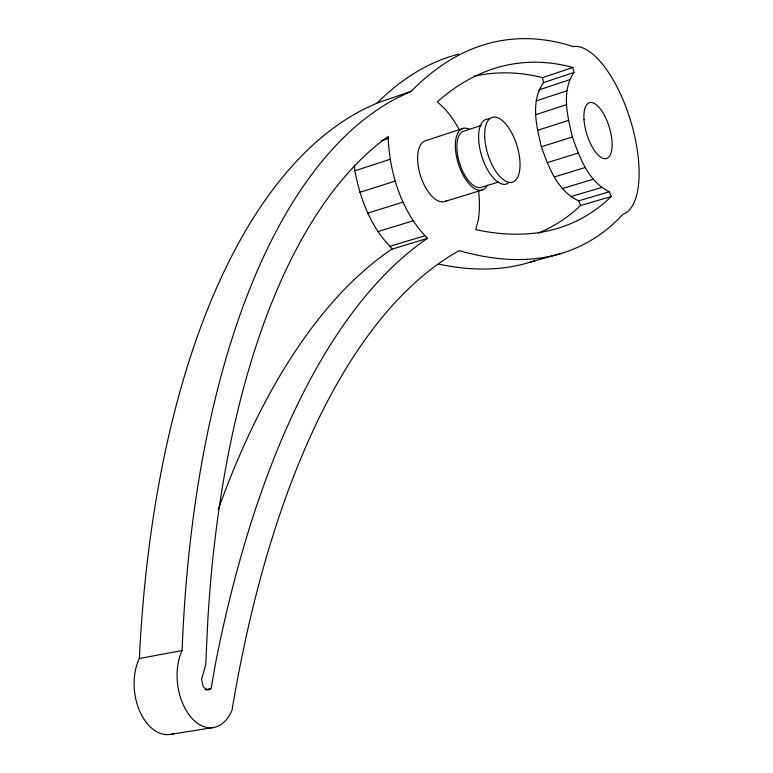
<?xml version="1.0" encoding="UTF-8"?>
<svg xmlns="http://www.w3.org/2000/svg" width="773" height="773" viewBox="0 0 773 773"><rect width="100%" height="100%" fill="white"/><g stroke="black" fill="none" stroke-linecap="round" stroke-linejoin="round"><path stroke-width="1.16" d="M478.526 190.197A83.281 39.906 72.4 0 1 478.439 219.261L475.772 229.571L481.212 230.731A793.349 317.104 64.6 0 0 610.071 197.637L611.201 196.516L609.337 191.752C588.321 181.732 579.702 157.508 572.387 136.985C567.527 116.346 561.101 91.475 573.904 72.469L572.861 67.473L571.266 67.019A736.756 311.722 81.3 0 0 441.431 98.297L437.383 101.833L445.48 109.524A83.281 39.906 72.4 0 1 459.645 130.405M538.385 233.108A784.73 324.534 64.2 0 0 579.392 206.662L580.562 205.531L578.697 200.816C557.526 191.289 548.627 167.181 541.361 146.754C536.472 126.221 530.326 101.302 543.487 82.614L573.904 72.469M388.191 138.522L388.355 136.415L382.703 140.425A782.44 349.183 82.8 0 0 207.85 619.54L205.724 664.993L201.579 679.235L203.067 685.989L204.217 687.728L207.048 689.68L208.546 689.767L211.174 688.144L215.58 663.089A968.192 407.381 85.6 0 1 426.696 238.838L427.479 238.335C401.825 212.102 389.93 174.64 388.191 138.522L381.408 140.773M427.479 238.335L391.592 249.293A956.761 416.164 86.1 0 0 218.228 509.513M411.275 91.291L397.902 97.562A815.215 365.127 82.8 0 0 182.09 650.528A46.931 29.297 82.6 0 0 190.709 716.929A46.931 29.297 82.6 0 0 231.997 710.348A931.909 390.8 85.5 0 1 459.239 250.616A825.989 331.076 64.5 0 0 623.009 214.237A87.533 35.307 73 0 0 631.058 122.211A87.533 35.307 73 0 0 573.237 46.573A766.574 325.433 81.3 0 0 411.275 91.291L377.118 103.051L363.407 109.408A806.094 373.175 83.2 0 0 139.362 658.519A46.293 29.77 83.1 0 0 140.271 712.397A46.293 29.77 83.1 0 0 174.041 733.471M473.868 76.295A729.171 319.172 81.5 0 1 540.829 77.223L542.472 77.648L572.861 67.473M538.858 89.958L569.44 79.812M536.191 100.886L566.928 90.789M463.471 128.299L426.107 140.541A31.906 15.276 72.4 0 0 420.87 176.814A31.906 15.276 72.4 0 0 446.33 200.816M481.27 125.439L464.273 130.995A29.461 13.585 72.5 0 0 459.355 162.494A29.461 13.585 72.5 0 0 481.202 187.395L498.256 182.138M392.394 248.78C371.117 228.344 360.295 199.299 354.846 170.804L390.017 159.364M535.699 114.675L566.58 104.655M537.467 130.347L568.435 120.443M359.812 192.342L395.051 181.114M541.361 146.754L572.387 136.985M367.668 213.126L402.936 202.149M547.11 162.678L578.146 153.073M444.494 201.618L482.004 190.081M554.28 176.959L585.277 167.509M377.823 231.591L413.053 220.856M562.329 188.554L593.239 179.259M389.486 246.384L424.609 235.891M570.667 196.68L601.452 187.51M578.697 200.816L609.337 191.752M580.562 205.531L611.201 196.516M529.292 262.434L561.604 253.322M139.362 658.519L182.09 650.528M204.913 689.729L210.836 688.704M206.401 689.854L209.947 689.236M170.794 734.35L213.657 727.48M542.472 77.648L543.487 82.614M354.382 165.064L354.846 170.804M508.122 183.278A33.906 15.247 72.6 0 1 481.502 155.305A33.906 15.247 72.6 0 1 488.884 119.023M487.357 185.153A32.263 14.88 72.5 0 1 458.495 164.205A32.263 14.88 72.5 0 1 469.288 129.236M377.118 103.051A758.622 333.153 81.6 0 1 451.364 56.197M452.369 55.898A758.622 333.153 81.6 0 1 458.37 54.207M535.969 260.23A816.935 338.787 64.1 0 1 438.455 264.047M484.71 137.092A33.973 15.18 72.6 0 0 512.315 182.244A33.973 15.18 72.6 0 0 510.035 129.98A33.973 15.18 72.6 0 0 484.71 137.092M584.001 119.419A29.161 11.75 73 0 0 606.467 158.494A29.161 11.75 73 0 0 603.587 113.853A29.161 11.75 73 0 0 584.001 119.419"/></g></svg>
